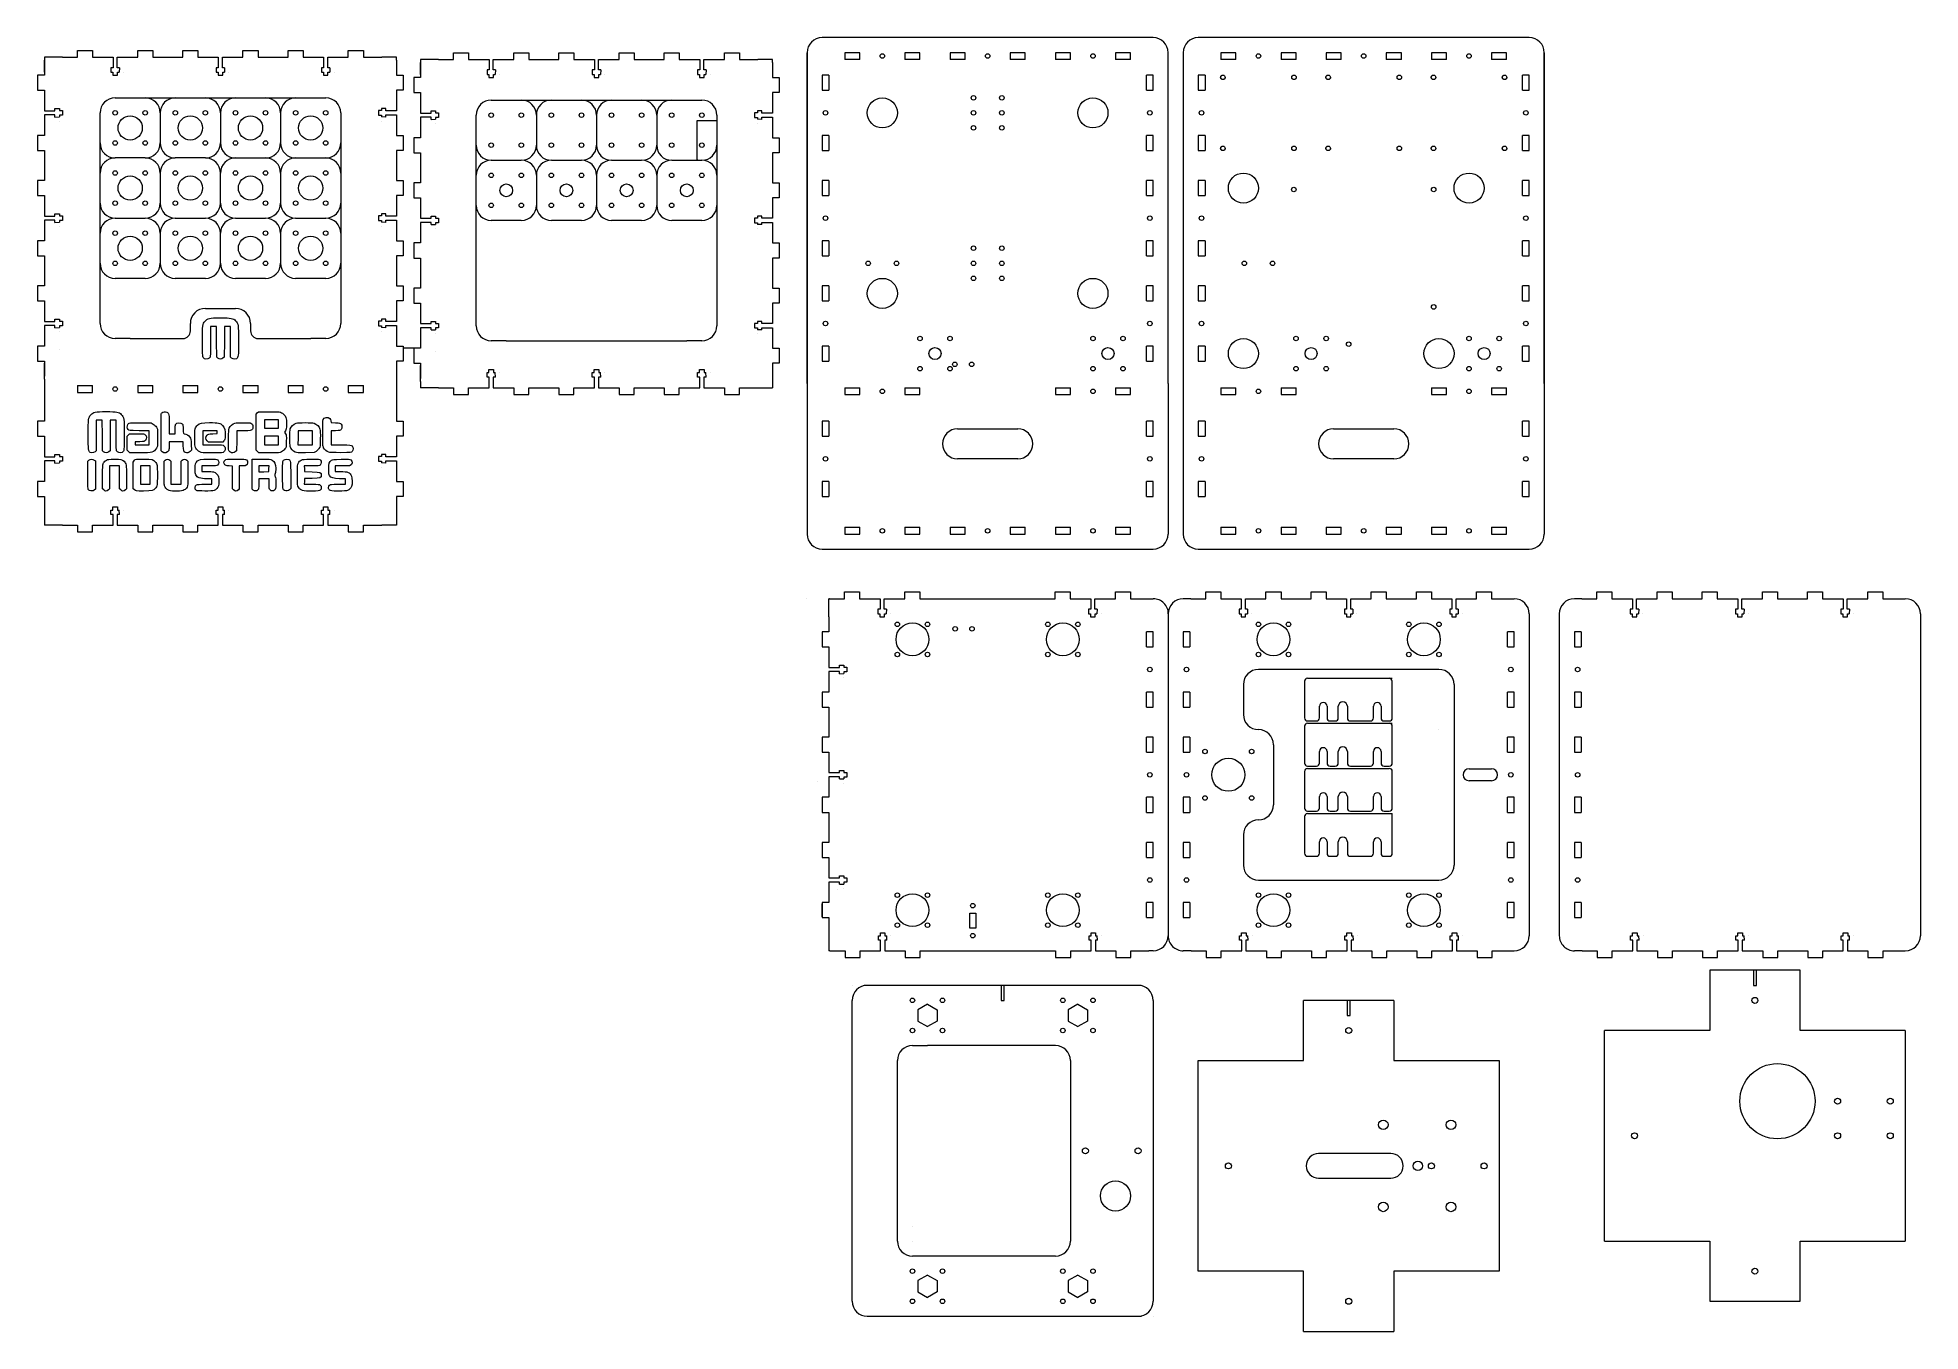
# Model space of a CAD drawing. Header units: millimetres. Extents: x -272 to 980, y -620 to 240.
import ezdxf

# ---------------------------------------------------------------- set-up
doc = ezdxf.new("R2010")
doc.units = ezdxf.units.MM
doc.linetypes.add('DASHED2', pattern=[9.525, 6.35, -3.175])
doc.layers.get('0').update_dxf_attribs({"linetype": 'CONTINUOUS', "lineweight": 0, "true_color": 0x000000})
doc.layers.add('2', color=4, linetype='ByLayer', true_color=0x00ffff)
for name, color, linetype, lineweight, true_color in [('Extruder Mount Plate', 7, 'CONTINUOUS', 0, 0xffffff), ('Holes', 3, 'DASHED2', 0, 0x00ff00), ('Insulator Retainer', 7, 'CONTINUOUS', 0, 0xffffff)]:
    doc.layers.add(name, color=color, linetype=linetype, lineweight=lineweight, true_color=true_color)

# ---------------------------------------------------------------- blocks, each defined once
blk = doc.blocks.new('slot')
for p, q in [((5, 4.5), (5, 0)), ((5, 4.5), (15, 4.5)), ((5, 0), (15, 0)), ((15, 0), (15, 4.5)), ((45, 4.5), (45, 0)), ((45, 4.5), (55, 4.5)), ((55, 0), (55, 4.5)), ((45, 0), (55, 0))]:
    blk.add_line(p, q)
blk.add_circle((30, 2.2), 1.5)
blk = doc.blocks.new('tgrips')
for p, q in [((0, 0), (10, 0)), ((10, 0), (10, 4.5)), ((10, 4.5), (20, 4.5)), ((20, 4.5), (20, 0)), ((20, 0), (33.6, 0)), ((33.6, 0), (33.6, -7)), ((36.4, -7), (36.4, 0)), ((36.4, 0), (50, 0)), ((50, 0), (50, 4.5)), ((50, 4.5), (60, 4.5)), ((60, 4.5), (60, 0)), ((60, 0), (70, 0)), ((70, 0), (70, 0)), ((32.2, -7), (32.2, -10)), ((33.6, -7), (32.2, -7)), ((32.2, -10), (33.5, -10)), ((33.5, -10), (33.5, -12)), ((33.5, -12), (36.5, -12)), ((37.8, -7), (36.4, -7)), ((36.5, -12), (36.5, -10)), ((36.5, -10), (37.7, -10)), ((37.8, -7), (37.7, -10)), ((40.5, -10), (40.5, -10))]:
    blk.add_line(p, q)
blk = doc.blocks.new('steppernema17')
for centre, radius in [((-15.495, 15.495), 1.5), ((15.495, 15.495), 1.5), ((0, 0), 11), ((-15.495, -15.495), 1.5), ((15.495, -15.495), 1.5)]:
    blk.add_circle(centre, radius)
blk = doc.blocks.new('bearing hole and guides')
for centre, radius in [((-10, 10), 1.5), ((0, 0), 10.9), ((10, 10), 1.5), ((-10, -10), 1.5), ((10, -10), 1.5)]:
    blk.add_circle(centre, radius)
blk = doc.blocks.new('m8 holes')
for centre, radius in [((-10, 10), 1.5), ((0, 0), 4), ((10, 10), 1.5), ((-10, -10), 1.5), ((10, -10), 1.5)]:
    blk.add_circle(centre, radius)
blk = doc.blocks.new('yaxiscover')
for centre in [(-10, 10), (10, 10), (-10, -10), (10, -10)]:
    blk.add_circle(centre, 1.5)
for centre, start, end in [((-10, 10), 90, 180), ((10, 10), 0, 90), ((-10, -10), 180, 270), ((10, -10), 270, 0)]:
    blk.add_arc(centre, 10, start, end)
blk = doc.blocks.new('Z stage clamps')
for centre, radius in [((-10, 10), 1.5), ((0, 0), 4.25), ((10, 10), 1.5), ((-10, -10), 1.5), ((10, -10), 1.5)]:
    blk.add_circle(centre, radius)
for centre, start, end in [((-10, 10), 90, 180), ((10, 10), 0, 90), ((-10, -10), 180, 270), ((10, -10), 270, 0)]:
    blk.add_arc(centre, 10, start, end)
blk = doc.blocks.new('stepperdriverboardholes')
for centre in [(-23.62, 23.62), (23.62, 23.62), (-23.62, -23.62), (23.62, -23.62)]:
    blk.add_circle(centre, 1.5)
at = {"layer": 'Holes', "color": 7, "true_color": 0x000000}
for centre in [(-23.62, 23.62), (23.62, 23.62), (-23.62, -23.62), (23.62, -23.62)]:
    blk.add_circle(centre, 1.5, dxfattribs=at)
blk = doc.blocks.new('bearingcover')
for centre, radius in [((-10, 10), 1.5), ((0, 0), 8.06), ((10, 10), 1.5), ((-10, -10), 1.5), ((10, -10), 1.5)]:
    blk.add_circle(centre, radius)
for centre, start, end in [((-10, 10), 90, 180), ((10, 10), 0, 90), ((-10, -10), 180, 270), ((10, -10), 270, 0)]:
    blk.add_arc(centre, 10, start, end)
blk = doc.blocks.new('nut cut outs')
for p, q in [((0, 7.4), (-6.4, 3.7)), ((-6.4, 3.7), (-6.4, -3.7)), ((0, 7.4), (6.4, 3.7)), ((6.4, 3.7), (6.4, -3.7)), ((-6.4, -3.7), (0, -7.4)), ((6.4, -3.7), (0, -7.4))]:
    blk.add_line(p, q)
for centre in [(-10, 10), (10, 10), (-10, -10), (10, -10)]:
    blk.add_circle(centre, 1.5)

msp = doc.modelspace()

# ---------------------------------------------------------------- linework, layer by layer
for p, q in [((470, 240), (250, 240)), ((720, 240), (500, 240)), ((-255, 227), (-267, 227)), ((-267, 227), (-267, 225)), ((-45, 227), (-42.7, 227)), ((-33, 227), (-42.7, 227)), ((-33, 225), (-33, 227)), ((-5, 225.5), (-17, 225.5)), ((-17, 225.5), (-17, 223.5)), ((205, 225.5), (207.3, 225.5)), ((217, 225.5), (207.3, 225.5)), ((217, 223.5), (217, 225.5)), ((240, 10), (240, 230)), ((240, 230), (240, 10)), ((480, 10), (480, 230)), ((490, 230), (490, 10)), ((730, 10), (730, 230)), ((730, 230), (730, 10)), ((-267, 217), (-267, 225)), ((-33, 225), (-33, 217)), ((-17, 215.5), (-17, 223.5)), ((217, 223.5), (217, 215.5)), ((-230, 50), (-230, 190)), ((-220, 200), (-80, 200)), ((-190, 190), (-190, 170)), ((-150, 190), (-150, 170)), ((-110, 190), (-110, 170)), ((-70, 190), (-70, 50)), ((20, 48.5), (20, 188.5)), ((30, 198.5), (170, 198.5)), ((60, 188.5), (60, 168.5)), ((100, 188.5), (100, 168.5)), ((140, 188.5), (140, 168.5)), ((180, 188.5), (180, 48.5)), ((167, 159), (167, 185)), ((167, 185), (180, 185)), ((-200, 160), (-220, 160)), ((-160, 160), (-180, 160)), ((-140, 160), (-120, 160)), ((-100, 160), (-80, 160)), ((30, 158.5), (50, 158.5)), ((70, 158.5), (90, 158.5)), ((110, 158.5), (130, 158.5)), ((150, 158.5), (170, 158.5)), ((167, 159), (167, 158.5)), ((-190, 150), (-190, 130)), ((-150, 130), (-150, 150)), ((-110, 150), (-110, 130)), ((60, 148.5), (60, 128.5)), ((100, 148.5), (100, 128.5)), ((140, 148.5), (140, 128.5)), ((-220, 120), (-200, 120)), ((-180, 120), (-160, 120)), ((-140, 120), (-120, 120)), ((-100, 120), (-80, 120)), ((50, 118.5), (30, 118.5)), ((90, 118.5), (70, 118.5)), ((130, 118.5), (110, 118.5)), ((170, 118.5), (150, 118.5)), ((-190, 110), (-190, 90)), ((-150, 90), (-150, 110)), ((-110, 110), (-110, 90)), ((-20, 103.5), (-20, 103.5)), ((220, 103.5), (220, 103.5)), ((-200, 80), (-220, 80)), ((-160, 80), (-180, 80)), ((-120, 80), (-140, 80)), ((-80, 80), (-100, 80)), ((-160, 60), (-140, 60)), ((-210, 40), (-220, 40)), ((-210, 40), (-175, 40)), ((-170, 45), (-170, 50)), ((-130, 50), (-130, 45)), ((-125, 40), (-120, 40)), ((-120, 40), (-90, 40)), ((-80, 40), (-90, 40)), ((40, 38.5), (30, 38.5)), ((40, 38.5), (70, 38.5)), ((70, 38.5), (130, 38.5)), ((130, 38.5), (160, 38.5)), ((170, 38.5), (160, 38.5)), ((-257, 33), (-257, 33)), ((-21.5, 33.5), (-28.5, 33.5)), ((-7, 31.5), (-7, 31.5)), ((-267, 15), (-267, 23.5)), ((-267, 13), (-267, 15)), ((-267, 13), (-267, -5)), ((-33, 15), (-33, 13)), ((-33, 13), (-33, -5)), ((-17, 13.5), (-17, 22)), ((-17, 11.5), (-17, 13.5)), ((217, 13.5), (217, 7.3)), ((-17, 11.5), (-17, 7.3)), ((-5, 7.3), (-17, 7.3)), ((205, 7.3), (217, 7.3)), ((240, 10), (240, -90)), ((480, 10), (480, -90)), ((490, 10), (490, -90)), ((730, 10), (730, -90)), ((340, -20), (380, -20)), ((590, -20), (630, -20)), ((330, -30), (330, -30)), ((390, -30), (390, -30)), ((580, -30), (580, -30)), ((640, -30), (640, -30)), ((380, -40), (340, -40)), ((630, -40), (590, -40)), ((-267, -75), (-267, -84)), ((-33, -75), (-33, -84)), ((-255, -84), (-267, -84)), ((-45, -84), (-42.7, -84)), ((-33, -84), (-42.7, -84)), ((250, -100), (470, -100)), ((500, -100), (720, -100)), ((239.9, -133), (239.9, -133)), ((239.9, -133), (239.9, -133)), ((254.5, -145), (254.5, -133)), ((254.9, -133), (254.5, -133)), ((324.9, -133), (394.9, -133)), ((464.9, -133), (467.2, -133)), ((467.2, -133), (470.1, -133)), ((493, -133), (490, -133)), ((495, -133), (493, -133)), ((705, -133), (707.3, -133)), ((707.3, -133), (710, -133)), ((753, -133), (750, -133)), ((755, -133), (753, -133)), ((965, -133), (967.2, -133)), ((967.2, -133), (970, -133)), ((480, -143), (480, -142)), ((480.1, -143), (480, -357)), ((720, -143), (720, -357)), ((740, -143), (740, -357)), ((980, -143), (980, -357)), ((660, -180), (540, -180)), ((530, -190), (530, -210)), ((629, -204.5), (628.9, -187.7)), ((670, -190), (670, -310)), ((629, -212.2), (629, -204.5)), ((540, -220), (540, -220)), ((629, -242.2), (629, -217.8)), ((660, -220), (660, -220)), ((550, -230), (550, -270)), ((629, -272.2), (629, -247.8)), ((680, -246), (695, -246)), ((247, -254.4), (247, -254.4)), ((695, -254), (680, -254)), ((629, -294.5), (629, -275.8)), ((530, -290), (530, -310)), ((540, -320), (660, -320)), ((250, -344.4), (250, -335.9)), ((260, -326.4), (260, -326.4)), ((348.1, -342), (352.1, -342)), ((348.1, -352), (348.1, -342)), ((352.1, -342), (352.1, -352)), ((254.5, -355), (254.5, -367)), ((352.1, -352), (348.1, -352)), ((480, -357), (480, -357)), ((255.2, -367), (254.5, -367)), ((325.2, -367), (395.2, -367)), ((455.2, -370), (455.2, -370)), ((465.2, -367), (467.2, -367)), ((470, -367), (467.2, -367)), ((493, -367), (490, -367)), ((495.3, -367), (493, -367)), ((705.3, -367), (707.3, -367)), ((707.3, -367), (710, -367)), ((753, -367), (750, -367)), ((755.2, -367), (753, -367)), ((965.2, -367), (967.2, -367)), ((967.2, -367), (970, -367)), ((840, -380), (840, -420)), ((900, -380), (840, -380)), ((869, -380), (869, -390)), ((871, -390), (871, -380)), ((900, -420), (900, -380)), ((270, -390), (270, -390)), ((270, -600), (270, -400)), ((460, -390), (280, -390)), ((369, -390), (369, -400)), ((369, -400), (371, -400)), ((371, -400), (371, -390)), ((470, -400), (470, -400)), ((470, -400), (470, -600)), ((570, -440), (570, -400)), ((630, -400), (570, -400)), ((599, -400), (599, -410)), ((601, -410), (601, -400)), ((630, -400), (630, -440)), ((869, -390), (871, -390)), ((599, -410), (601, -410)), ((840, -420), (770, -420)), ((770, -560), (770, -420)), ((970, -420), (900, -420)), ((970, -420), (970, -560)), ((310, -430), (320, -430)), ((405, -430), (320, -430)), ((300, -560), (300, -440)), ((415, -440), (415, -560)), ((500, -440), (570, -440)), ((500, -580), (500, -440)), ((630, -440), (700, -440)), ((700, -440), (700, -580)), ((628, -501.8), (580, -501.8)), ((580, -518.2), (628, -518.2)), ((628, -518.2), (628, -518.2)), ((310, -550), (310, -550)), ((310, -560), (310, -560)), ((770, -560), (840, -560)), ((840, -560), (840, -600)), ((900, -600), (900, -560)), ((900, -560), (970, -560)), ((320, -570), (310, -570)), ((405, -570), (320, -570)), ((570, -580), (500, -580)), ((570, -620), (570, -580)), ((700, -580), (630, -580)), ((630, -580), (630, -620)), ((840, -600), (900, -600)), ((280, -610), (462.3, -610)), ((470, -610), (470, -610)), ((570, -620), (630, -620))]:
    msp.add_line(p, q)
for centre, radius in [((350.6, 200), 1.5), ((369.4, 200), 1.5), ((290, 190), 10), ((350.6, 190), 1.5), ((369.4, 190), 1.5), ((430, 190), 10), ((350.6, 180), 1.5), ((369.4, 180), 1.5), ((530, 140), 10), ((563.5, 139), 1.5), ((656.5, 139), 1.5), ((680, 140), 10), ((350.6, 100), 1.5), ((369.4, 100), 1.5), ((280.6, 90), 1.5), ((299.4, 90), 1.5), ((350.6, 90), 1.5), ((369.4, 90), 1.5), ((530.6, 90), 1.5), ((549.4, 90), 1.5), ((290, 70), 10), ((350.6, 80), 1.5), ((369.4, 80), 1.5), ((430, 70), 10), ((656.5, 61), 1.5), ((530, 30), 10), ((600, 36.2), 1.5), ((660, 30), 10), ((338.2, 22.8), 1.5), ((349.4, 22.8), 1.5), ((338.4, -153), 1.5), ((349.6, -153), 1.5), ((350.1, -337), 1.5), ((350.1, -357), 1.5), ((870, -400), 2), ((600, -420), 2), ((885, -467), 25), ((925, -467), 2), ((960, -467), 2), ((623, -482.7), 3.16), ((668, -482.7), 3.16), ((790, -490), 2), ((925, -490), 2), ((960, -490), 2), ((425, -500), 2), ((460, -500), 2), ((520, -510), 2), ((646, -510), 3.16), ((655, -510), 2), ((690, -510), 2), ((445, -530), 10), ((623, -537.3), 3.16), ((668, -537.3), 3.16), ((870, -580), 2), ((600, -600), 2)]:
    msp.add_circle(centre, radius)
for centre, radius, start, end in [((250, 230), 10, 90, 180), ((470, 230), 10, 0, 90), ((500, 230), 10, 90, 180), ((720, 230), 10, 0, 90), ((-220, 190), 10, 90, 180), ((-80, 190), 10, 0, 90), ((-160, 50), 10, 90, 180), ((-140, 50), 10, 0, 90), ((-140, 50), 10, 0, 90), ((-220, 50), 10, 180, 270), ((-175, 45), 5, 270, 0), ((-125, 45), 5, 180, 270), ((-80, 50), 10, 270, 0), ((30, 48.5), 10, 180, 270), ((170, 48.5), 10, 270, 0), ((340, -30), 10, 90, 180), ((380, -30), 10, 0, 90), ((590, -30), 10, 90, 180), ((630, -30), 10, 0, 90), ((340, -30), 10, 180, 270), ((380, -30), 10, 270, 0), ((590, -30), 10, 180, 270), ((630, -30), 10, 270, 0), ((250, -90), 10, 180, 270), ((470, -90), 10, 270, 0), ((500, -90), 10, 180, 270), ((720, -90), 10, 270, 0), ((470.1, -143), 10, 359.9849, 90), ((490, -143), 10, 90, 180), ((710, -143), 10, 0, 90), ((750, -143), 10, 90, 180), ((970, -143), 10, 0, 90), ((540, -190), 10, 90, 180), ((626.9, -187.8), 2, 0.165, 90), ((660, -190), 10, 0, 90), ((540, -210), 10, 180, 270), ((540, -230), 10, 0, 90), ((627, -217.8), 2, 0, 90), ((627, -247.8), 2, 0, 90), ((680, -250), 4, 90, 270), ((695, -250), 4, 270, 90), ((540, -270), 10, 270, 0), ((540, -290), 10, 90, 180), ((540, -310), 10, 180, 270), ((660, -310), 10, 270, 0), ((470, -357), 10, 270, 359.9849), ((490, -357), 10, 179.9849, 270), ((710, -357), 10, 270, 0), ((750, -357), 10, 179.9849, 270), ((970, -357), 10, 270, 0), ((280, -400), 10, 90, 180), ((460, -400), 10, 0, 90), ((310, -440), 10, 90, 180), ((405, -440), 10, 0, 90), ((580, -510), 8.22, 90, 270), ((628, -510), 8.22, 270, 90), ((310, -560), 10, 180, 270), ((405, -560), 10, 270, 0), ((280, -600), 10, 180, 270), ((460, -600), 10, 270, 0)]:
    msp.add_arc(centre, radius, start, end)
at = {"color": 7, "lineweight": 5, "true_color": 0x000000}
for points in [[(-162, 38.1), (-162, 48.9), (-161.9, 49.8), (-160.2, 51.6)], [(-160.2, 51.6), (-158.5, 53.5), (-157.5, 53.7), (-150, 53.7)], [(-150, 53.7), (-142.8, 53.7), (-141.6, 53.5), (-139.9, 51.8)], [(-139.9, 51.8), (-138.1, 50), (-138, 49.3), (-138, 38.4)], [(-160.7, 26.6), (-161.9, 27.3), (-162, 28.3), (-162, 38.1)], [(-156.6, 38), (-156.6, 32.5), (-156.7, 27.8), (-156.8, 27.6)], [(-143.2, 27.6), (-143.3, 27.8), (-143.4, 32.5), (-143.4, 38)], [(-138, 38.4), (-138, 28.2), (-138.1, 27.3), (-139.4, 26.6)], [(-156.8, 27.6), (-157.2, 26.6), (-159.5, 26), (-160.7, 26.6)], [(-148.3, 27), (-149.3, 26.1), (-150.7, 26.1), (-151.7, 27)], [(-139.4, 26.6), (-140.6, 26), (-142.8, 26.6), (-143.2, 27.6)], [(-237.9, -24.2), (-237.9, -13.4), (-237.8, -12.5), (-236.2, -10.7)], [(-236.2, -10.7), (-234.4, -8.8), (-233.4, -8.6), (-225.9, -8.6)], [(-225.9, -8.6), (-218.7, -8.6), (-217.6, -8.8), (-215.9, -10.5)], [(-215.9, -10.5), (-214, -12.3), (-213.9, -13), (-213.9, -23.9)], [(-189.5, -22.3), (-189.5, -10.7), (-189.5, -10), (-189, -9.5)], [(-189, -9.5), (-188.2, -8.7), (-186.7, -8.4), (-185.6, -9)], [(-185.6, -9), (-184.2, -9.6), (-184, -10.6), (-184, -17.4)], [(-118.1, -8.7), (-110.7, -8.6), (-109.7, -8.7), (-108.1, -10.2)], [(-108.1, -10.2), (-106.4, -11.8), (-106.1, -12.6), (-106.1, -16.7)], [(-81.8, -13.9), (-81.3, -12.3), (-78.4, -11.8), (-77.2, -13.1)], [(-236.6, -35.7), (-237.8, -35), (-237.9, -34), (-237.9, -24.2)], [(-232.6, -24.2), (-232.6, -29.7), (-232.6, -34.4), (-232.7, -34.7)], [(-219.1, -34.7), (-219.2, -34.4), (-219.3, -29.7), (-219.3, -24.2)], [(-213.9, -23.9), (-213.9, -34.1), (-214, -35), (-215.3, -35.7)], [(-211.4, -20.5), (-212, -19.8), (-212.1, -18.3), (-211.6, -17.2)], [(-211.6, -17.2), (-211.1, -16), (-210.3, -15.9), (-202.9, -16)], [(-204.1, -21.3), (-210.8, -21.2), (-210.9, -21.2), (-211.4, -20.5)], [(-205.5, -23.3), (-200.7, -23.3), (-200.6, -23.3), (-200, -24)], [(-200, -24), (-199, -24.9), (-199, -26.6), (-199.9, -27.7)], [(-194.7, -16.9), (-193.8, -17.4), (-193.1, -18.1), (-192.6, -19)], [(-180.1, -20.4), (-180.1, -18.9), (-179.9, -17.4), (-179.8, -17.1)], [(-179.8, -17.1), (-179.1, -15.8), (-176.4, -15.7), (-175.4, -16.8)], [(-175.4, -16.8), (-174.9, -17.3), (-174.8, -18), (-174.8, -20.3)], [(-174.8, -20.3), (-174.7, -23.1), (-174.6, -23.3), (-174, -23.3)], [(-174, -23.3), (-172.8, -23.3), (-171.1, -24.4), (-170.3, -25.6)], [(-167.1, -25.9), (-167.1, -20.1), (-166.9, -19.1), (-165.2, -17.6)], [(-165.2, -17.6), (-163.8, -16.2), (-162.4, -15.9), (-157.2, -15.9)], [(-158.8, -28), (-159.9, -27), (-159.9, -25.3), (-158.8, -24.2)], [(-158.8, -24.2), (-158.1, -23.5), (-157.9, -23.4), (-155.1, -23.3)], [(-157.2, -15.9), (-151.3, -15.9), (-150.2, -16.2), (-148.6, -17.8)], [(-148.6, -17.8), (-147.1, -19.3), (-146.7, -20.9), (-146.8, -24.6)], [(-146.8, -24.6), (-146.9, -27), (-147, -27.3), (-147.7, -28)], [(-144.7, -26.8), (-144.6, -22), (-144.5, -20.4), (-144.2, -19.6)], [(-144.2, -19.6), (-143.6, -18.3), (-141.7, -16.6), (-140.4, -16.2)], [(-140.4, -16.2), (-138.9, -15.8), (-130.5, -15.9), (-129.7, -16.3)], [(-129.1, -20.6), (-129.8, -21.3), (-129.9, -21.3), (-134.5, -21.3)], [(-129.7, -16.3), (-128.8, -16.8), (-128.4, -17.4), (-128.4, -18.7)], [(-128.4, -18.7), (-128.4, -19.6), (-128.6, -20.1), (-129.1, -20.6)], [(-106.1, -16.7), (-106.1, -20.1), (-106.2, -20.5), (-106.8, -21.3)], [(-106.8, -23.3), (-106.1, -24.2), (-106.1, -24.5), (-106.2, -28.2)], [(-103.6, -31.8), (-104, -30.4), (-104, -21.5), (-103.6, -20.1)], [(-103.6, -20.1), (-103.2, -18.7), (-101.2, -16.7), (-99.7, -16.3)], [(-99.7, -16.3), (-98.2, -15.8), (-89.2, -15.8), (-87.7, -16.3)], [(-87.7, -16.3), (-86.1, -16.8), (-84.3, -18.6), (-83.9, -20.2)], [(-83.9, -20.2), (-83.6, -21.1), (-83.5, -23.1), (-83.6, -26.7)], [(-82, -23), (-82, -18.4), (-81.9, -14.3), (-81.8, -13.9)], [(-81.4, -32.6), (-82, -31.4), (-82, -30.9), (-82, -23)], [(-77.2, -13.1), (-76.9, -13.4), (-76.7, -14.2), (-76.6, -14.8)], [(-73.5, -16), (-70.6, -16.1), (-70.5, -16.1), (-69.8, -16.9)], [(-69.8, -20.4), (-70.5, -21.1), (-70.6, -21.2), (-73.5, -21.3)], [(-69.8, -16.9), (-69.4, -17.4), (-69.2, -18), (-69.2, -18.6)], [(-69.2, -18.6), (-69.2, -19.2), (-69.4, -19.9), (-69.8, -20.4)], [(-232.7, -34.7), (-233.1, -35.7), (-235.5, -36.3), (-236.6, -35.7)], [(-224.2, -35.3), (-225.2, -36.2), (-226.6, -36.2), (-227.7, -35.3)], [(-215.3, -35.7), (-216.5, -36.3), (-218.7, -35.7), (-219.1, -34.7)], [(-199.9, -27.7), (-200.6, -28.5), (-200.7, -28.5), (-203.6, -28.6)], [(-192.6, -32.9), (-194.2, -35.7), (-195.1, -36), (-203.6, -36)], [(-184.4, -34.4), (-185.1, -36.1), (-187.3, -36.5), (-188.7, -35.3)], [(-184, -31.1), (-184, -32.5), (-184.2, -33.8), (-184.4, -34.4)], [(-173.4, -35.7), (-174.4, -35.2), (-174.7, -34.3), (-174.7, -31.3)], [(-170.1, -35.1), (-171.1, -36), (-172.2, -36.2), (-173.4, -35.7)], [(-170.3, -25.6), (-169.5, -26.7), (-169.5, -27), (-169.4, -30.5)], [(-165.4, -34.1), (-166.9, -32.6), (-167.1, -31.7), (-167.1, -25.9)], [(-163.6, -35.4), (-164.2, -35.2), (-165, -34.6), (-165.4, -34.1)], [(-155.5, -36), (-161.6, -36), (-162.6, -35.9), (-163.6, -35.4)], [(-147.7, -35.3), (-148.5, -36), (-148.5, -36), (-155.5, -36)], [(-155.1, -30.6), (-148.5, -30.6), (-148.5, -30.6), (-147.7, -31.3)], [(-147.7, -31.3), (-147, -31.9), (-146.9, -32.2), (-146.9, -33.3)], [(-146.9, -33.3), (-146.9, -34.4), (-147, -34.7), (-147.7, -35.3)], [(-143.4, -35.6), (-144.6, -35), (-144.8, -33.7), (-144.7, -26.8)], [(-140.1, -35.3), (-141, -36.1), (-142.3, -36.2), (-143.4, -35.6)], [(-109.3, -35.3), (-110.7, -36), (-110.8, -36), (-117.6, -36)], [(-107.1, -33.4), (-107.6, -34.1), (-108.4, -34.8), (-109.3, -35.3)], [(-106.2, -28.2), (-106.3, -32.1), (-106.3, -32.3), (-107.1, -33.4)], [(-100.3, -35.5), (-101.8, -34.8), (-103.2, -33.2), (-103.6, -31.8)], [(-93.4, -35.9), (-98.6, -36), (-99.3, -35.9), (-100.3, -35.5)], [(-84.5, -33.1), (-84.9, -33.8), (-85.8, -34.6), (-86.4, -35.1)], [(-83.6, -26.7), (-83.7, -31.9), (-83.7, -31.9), (-84.5, -33.1)], [(-78, -35.6), (-79.5, -35.1), (-80.8, -34), (-81.4, -32.6)], [(-70, -35.9), (-74.6, -35.9), (-77.5, -35.8), (-78, -35.6)], [(-62.4, -35.2), (-62.9, -35.8), (-62.9, -35.8), (-70, -35.9)], [(-69.9, -30.7), (-63.3, -30.8), (-63.3, -30.8), (-62.5, -31.4)], [(-62.5, -31.4), (-61.6, -32.3), (-61.5, -34.2), (-62.4, -35.2)], [(-237.5, -40.9), (-236.6, -40), (-234.9, -40), (-233.9, -40.8)], [(-228.3, -51.9), (-228.3, -44), (-228.3, -43.7), (-227.7, -42.6)], [(-227.7, -42.6), (-227.3, -41.9), (-226.6, -41.3), (-225.8, -40.9)], [(-225.8, -40.9), (-224.7, -40.3), (-224.2, -40.2), (-220.5, -40.2)], [(-220.5, -40.2), (-216.2, -40.2), (-215.4, -40.4), (-214.1, -41.6)], [(-214.1, -41.6), (-212.6, -43), (-212.5, -43.5), (-212.5, -52.1)], [(-208, -51.6), (-208, -47), (-208, -42.8), (-207.9, -42.3)], [(-207.9, -42.3), (-207.8, -41.8), (-207.4, -41.1), (-207.1, -40.8)], [(-207.1, -40.8), (-206.5, -40.3), (-206.1, -40.2), (-201.2, -40.2)], [(-201.2, -40.2), (-195.3, -40.2), (-194.5, -40.4), (-193.3, -41.9)], [(-193.3, -41.9), (-192.1, -43.3), (-191.9, -44.4), (-191.9, -50.8)], [(-186.8, -58.9), (-187.4, -57.7), (-187.4, -57.4), (-187.4, -49.6)], [(-186.7, -40.9), (-186.3, -40.5), (-185.7, -40.2), (-185.1, -40.2)], [(-185.1, -40.2), (-184.6, -40.2), (-184, -40.5), (-183.6, -40.9)], [(-175.4, -40.9), (-175, -40.5), (-174.4, -40.2), (-173.9, -40.2)], [(-173.9, -40.2), (-173.3, -40.2), (-172.7, -40.5), (-172.3, -40.9)], [(-171.6, -49.6), (-171.6, -57.3), (-171.6, -57.6), (-172.2, -58.8)], [(-166.9, -46.7), (-166.9, -43.6), (-166.7, -42.7), (-165.3, -41.4)], [(-166.4, -50.6), (-166.8, -49.8), (-166.9, -49.2), (-166.9, -46.7)], [(-165.3, -41.4), (-164.2, -40.4), (-163.3, -40.2), (-157.8, -40.2)], [(-159, -48.4), (-157.1, -48.4), (-155.2, -48.5), (-154.5, -48.7)], [(-157.8, -40.2), (-153, -40.2), (-152.4, -40.3), (-151.8, -40.7)], [(-151.9, -44.1), (-152.7, -44.7), (-152.9, -44.7), (-157.5, -44.7)], [(-154.5, -48.7), (-153.1, -49.1), (-151.7, -50.5), (-151.3, -51.9)], [(-151.8, -40.7), (-150.9, -41.5), (-150.9, -43.2), (-151.9, -44.1)], [(-147.1, -43.9), (-147.9, -42.9), (-147.8, -41.5), (-146.9, -40.8)], [(-144.3, -44.7), (-146.2, -44.6), (-146.6, -44.5), (-147.1, -43.9)], [(-146.9, -40.8), (-146.2, -40.2), (-145.8, -40.2), (-139.7, -40.2)], [(-139.7, -40.2), (-134.6, -40.2), (-133.2, -40.3), (-132.7, -40.6)], [(-133.1, -44.4), (-133.5, -44.6), (-134.6, -44.7), (-135.6, -44.7)], [(-132.7, -40.6), (-131.5, -41.5), (-131.7, -43.8), (-133.1, -44.4)], [(-123, -40.2), (-117.2, -40.2), (-116.9, -40.2), (-115.7, -40.9)], [(-115.7, -40.9), (-113.9, -41.8), (-113.2, -43.3), (-113.2, -46.3)], [(-113.6, -49.7), (-114, -50.7), (-114, -50.9), (-113.6, -51.7)], [(-113.2, -46.3), (-113.2, -47.8), (-113.3, -49.1), (-113.6, -49.7)], [(-108.4, -60.1), (-108.7, -59.3), (-108.8, -42.9), (-108.5, -41.7)], [(-108.5, -41.7), (-108.2, -40.5), (-106.1, -39.9), (-104.6, -40.5)], [(-104.6, -40.5), (-103.4, -41.1), (-103.3, -41.7), (-103.3, -51)], [(-98.8, -50.8), (-98.8, -44.3), (-98.8, -43.9), (-98.2, -42.7)], [(-98.2, -42.7), (-97.7, -41.8), (-97.2, -41.3), (-96.3, -40.9)], [(-96.3, -40.9), (-95.1, -40.3), (-94.6, -40.2), (-89.6, -40.2)], [(-89.6, -40.2), (-84.5, -40.2), (-84.1, -40.3), (-83.5, -40.8)], [(-83.7, -44.1), (-84.4, -44.7), (-84.8, -44.7), (-89.4, -44.7)], [(-89, -48.7), (-83.2, -48.8), (-83, -48.9), (-83, -51)], [(-83.5, -40.8), (-82.7, -41.6), (-82.8, -43.4), (-83.7, -44.1)], [(-78, -46.7), (-78, -42.8), (-77.9, -42.3), (-76.1, -40.9)], [(-77.5, -51.1), (-78, -50.4), (-78, -50), (-78, -46.7)], [(-76.1, -40.9), (-75.4, -40.4), (-74.9, -40.4), (-69.7, -40.3)], [(-70.2, -48.4), (-65.4, -48.4), (-64, -49), (-62.9, -51.4)], [(-69.7, -40.3), (-65, -40.2), (-63.9, -40.3), (-63.4, -40.6)], [(-63.7, -44.4), (-64.1, -44.6), (-66.2, -44.7), (-69, -44.7)], [(-63.4, -40.6), (-62.1, -41.5), (-62.3, -43.8), (-63.7, -44.4)], [(-237.9, -60.3), (-238.1, -59.9), (-238.2, -56.5), (-238.2, -50.7)], [(-237, -61.1), (-237.3, -61), (-237.7, -60.6), (-237.9, -60.3)], [(-233.9, -60.8), (-234.6, -61.4), (-235.9, -61.5), (-237, -61.1)], [(-226.1, -61.4), (-226.6, -61.4), (-227.2, -61.1), (-227.6, -60.7)], [(-224.5, -60.7), (-224.9, -61.1), (-225.5, -61.4), (-226.1, -61.4)], [(-214.8, -61.4), (-215.3, -61.4), (-215.9, -61.1), (-216.3, -60.7)], [(-213.2, -60.7), (-213.7, -61.1), (-214.2, -61.4), (-214.8, -61.4)], [(-201.1, -61.4), (-206.2, -61.4), (-206.3, -61.4), (-207.1, -60.7)], [(-193.3, -59.7), (-194.5, -61.2), (-195.3, -61.4), (-201.1, -61.4)], [(-191.9, -50.8), (-191.9, -57.2), (-192.1, -58.3), (-193.3, -59.7)], [(-184.9, -60.7), (-185.7, -60.3), (-186.3, -59.7), (-186.8, -58.9)], [(-179.5, -61.4), (-183.3, -61.4), (-183.8, -61.3), (-184.9, -60.7)], [(-174.1, -60.7), (-175.2, -61.3), (-175.7, -61.4), (-179.5, -61.4)], [(-172.2, -58.8), (-172.7, -59.7), (-173.2, -60.3), (-174.1, -60.7)], [(-166, -61), (-167.3, -60.1), (-167.1, -57.8), (-165.8, -57.2)], [(-159, -53.2), (-163.8, -53.2), (-165.2, -52.7), (-166.4, -50.6)], [(-154.2, -61.1), (-155.4, -61.5), (-165.4, -61.5), (-166, -61)], [(-165.8, -57.2), (-165.4, -57), (-163.3, -56.9), (-160.4, -56.9)], [(-151.3, -58), (-151.6, -59.1), (-153, -60.6), (-154.2, -61.1)], [(-151.3, -51.9), (-150.9, -53.3), (-150.9, -56.7), (-151.3, -58)], [(-139.7, -61.4), (-140.3, -61.4), (-140.8, -61.1), (-141.3, -60.7)], [(-138.1, -60.7), (-138.6, -61.1), (-139.2, -61.4), (-139.7, -61.4)], [(-125.2, -60.7), (-126, -61.5), (-127.2, -61.6), (-128.2, -60.8)], [(-124.5, -56.6), (-124.5, -59.8), (-124.5, -60), (-125.2, -60.7)], [(-117, -60.7), (-117.7, -60), (-117.7, -59.8), (-117.7, -56.6)], [(-114, -60.8), (-114.9, -61.6), (-116.2, -61.5), (-117, -60.7)], [(-113.2, -56.5), (-113.3, -60.1), (-113.4, -60.3), (-114, -60.8)], [(-113.6, -51.7), (-113.2, -52.5), (-113.2, -53.4), (-113.2, -56.5)], [(-107.4, -61.1), (-107.8, -60.9), (-108.2, -60.5), (-108.4, -60.1)], [(-104.1, -60.6), (-105, -61.4), (-106.3, -61.6), (-107.4, -61.1)], [(-98.1, -58.9), (-98.8, -57.7), (-98.8, -57.4), (-98.8, -50.8)], [(-96.3, -60.7), (-97.1, -60.3), (-97.7, -59.7), (-98.1, -58.9)], [(-89.8, -61.4), (-94.7, -61.4), (-95.1, -61.3), (-96.3, -60.7)], [(-83.7, -60.8), (-84.4, -61.3), (-84.8, -61.4), (-89.8, -61.4)], [(-89.4, -56.9), (-84.8, -56.9), (-84.4, -56.9), (-83.7, -57.5)], [(-83, -51), (-83, -52.8), (-83.3, -52.9), (-89.1, -53)], [(-83.7, -57.5), (-82.7, -58.3), (-82.7, -60), (-83.7, -60.8)], [(-78.2, -59.1), (-78.2, -58.3), (-78, -57.9), (-77.4, -57.5)], [(-77.4, -60.8), (-78, -60.3), (-78.2, -60), (-78.2, -59.1)], [(-70.9, -53.2), (-75.3, -53), (-76.2, -52.8), (-77.5, -51.1)], [(-77.4, -57.5), (-76.8, -56.9), (-76.3, -56.9), (-71.8, -56.9)], [(-71.5, -61.4), (-76.3, -61.4), (-76.8, -61.3), (-77.4, -60.8)], [(-65.6, -61.1), (-66, -61.3), (-68.6, -61.4), (-71.5, -61.4)], [(-62.8, -58.4), (-63.2, -59.5), (-64.5, -60.7), (-65.6, -61.1)], [(-62.9, -51.4), (-62.3, -52.8), (-62.2, -57), (-62.8, -58.4)]]:
    msp.add_open_spline(points, degree=3, dxfattribs=at)
at = {"layer": '2', "color": 7, "lineweight": 5, "true_color": 0x000000}
for p, q in [((-154.7, 48), (-156.6, 48)), ((-156.6, 48), (-156.6, 38)), ((-152.7, 48), (-154.7, 48)), ((-152.6, 37.9), (-152.7, 48)), ((-152.5, 27.7), (-152.6, 37.9)), ((-147.4, 37.9), (-147.5, 27.7)), ((-147.3, 48), (-147.4, 37.9)), ((-145.3, 48), (-147.3, 48)), ((-143.4, 48), (-145.3, 48)), ((-143.4, 38), (-143.4, 48)), ((-160.7, 26.6), (-160.7, 26.6)), ((-151.7, 27), (-152.5, 27.7)), ((-147.5, 27.7), (-148.3, 27)), ((-126.3, -10.3), (-125.5, -9.5)), ((-126.3, -22.3), (-126.3, -10.3)), ((-125.5, -9.5), (-124.7, -8.7)), ((-124.7, -8.7), (-118.1, -8.7)), ((-230.6, -14.3), (-232.6, -14.3)), ((-232.6, -14.3), (-232.6, -24.2)), ((-228.6, -14.3), (-230.6, -14.3)), ((-228.5, -24.4), (-228.6, -14.3)), ((-228.5, -34.6), (-228.5, -24.4)), ((-223.3, -24.4), (-223.4, -34.6)), ((-223.2, -14.3), (-223.3, -24.4)), ((-221.3, -14.3), (-223.2, -14.3)), ((-219.3, -14.3), (-221.3, -14.3)), ((-219.3, -24.2), (-219.3, -14.3)), ((-212, -24.9), (-211.2, -24.1)), ((-212, -29.6), (-212, -24.9)), ((-211.2, -24.1), (-210.4, -23.3)), ((-210.4, -23.3), (-205.5, -23.3)), ((-197.3, -21.3), (-204.1, -21.3)), ((-202.9, -16), (-196, -16.1)), ((-197.3, -26), (-197.3, -21.3)), ((-196, -16.1), (-194.7, -16.9)), ((-192.6, -19), (-191.8, -20.3)), ((-191.8, -20.3), (-191.8, -26)), ((-189.5, -34.6), (-189.5, -22.3)), ((-184, -17.4), (-184, -23.3)), ((-184, -23.3), (-182, -23.3)), ((-182, -23.3), (-180.1, -23.3)), ((-180.1, -23.3), (-180.1, -20.4)), ((-156.9, -21.3), (-161.7, -21.3)), ((-161.7, -21.3), (-161.7, -26)), ((-152.1, -21.3), (-156.9, -21.3)), ((-155.1, -23.3), (-152.1, -23.2)), ((-152.1, -22.3), (-152.1, -21.3)), ((-152.1, -23.2), (-152.1, -22.3)), ((-139.1, -21.3), (-139.2, -28)), ((-134.5, -21.3), (-139.1, -21.3)), ((-126.3, -34.3), (-126.3, -22.3)), ((-116.1, -14), (-120.8, -14)), ((-120.8, -14), (-120.8, -16.8)), ((-120.8, -16.8), (-120.8, -19.6)), ((-120.8, -19.6), (-116.1, -19.6)), ((-116.1, -25), (-120.8, -25)), ((-120.8, -25), (-120.8, -27.8)), ((-111.5, -14), (-116.1, -14)), ((-116.1, -19.6), (-111.5, -19.6)), ((-111.5, -25), (-116.1, -25)), ((-111.5, -16.8), (-111.5, -14)), ((-111.5, -19.6), (-111.5, -16.8)), ((-111.5, -16.8), (-111.5, -16.8)), ((-111.5, -27.8), (-111.5, -25)), ((-106.8, -21.3), (-107.4, -22.3)), ((-107.4, -22.3), (-106.8, -23.3)), ((-93.6, -21.4), (-98.4, -21.4)), ((-98.4, -21.4), (-98.4, -26)), ((-88.9, -21.3), (-93.6, -21.4)), ((-88.9, -26), (-88.9, -21.3)), ((-76.6, -14.8), (-76.4, -15.9)), ((-73.5, -21.3), (-76.5, -21.4)), ((-76.5, -21.4), (-76.5, -26)), ((-76.4, -15.9), (-73.5, -16)), ((-236.6, -35.7), (-236.6, -35.7)), ((-227.7, -35.3), (-228.5, -34.6)), ((-223.4, -34.6), (-224.2, -35.3)), ((-212, -34.3), (-212, -29.6)), ((-211.1, -35.2), (-212, -34.3)), ((-210.3, -36), (-211.1, -35.2)), ((-211.1, -35.2), (-211.1, -35.2)), ((-203.6, -36), (-210.3, -36)), ((-203.6, -28.6), (-206.6, -28.7)), ((-206.6, -28.7), (-206.6, -29.7)), ((-206.6, -29.7), (-206.6, -30.6)), ((-206.6, -30.6), (-201.9, -30.6)), ((-201.9, -30.6), (-197.3, -30.6)), ((-197.3, -30.6), (-197.3, -26)), ((-191.8, -31.6), (-192.6, -32.9)), ((-191.8, -26), (-191.8, -31.6)), ((-188.7, -35.3), (-189.5, -34.6)), ((-188.7, -35.3), (-188.7, -35.3)), ((-179.4, -28.6), (-184, -28.6)), ((-184, -28.6), (-184, -31.1)), ((-174.7, -28.6), (-179.4, -28.6)), ((-174.7, -31.3), (-174.7, -28.6)), ((-169.3, -34.3), (-170.1, -35.1)), ((-169.4, -30.5), (-169.3, -34.3)), ((-163.6, -35.4), (-163.6, -35.4)), ((-161.7, -26), (-161.7, -30.6)), ((-161.7, -30.6), (-155.1, -30.6)), ((-158, -28.8), (-158.8, -28)), ((-153.3, -28.8), (-158, -28.8)), ((-148.5, -28.8), (-153.3, -28.8)), ((-147.7, -28), (-148.5, -28.8)), ((-143.4, -35.6), (-143.4, -35.6)), ((-139.3, -34.6), (-140.1, -35.3)), ((-139.2, -28), (-139.3, -34.6)), ((-125.4, -35.2), (-126.3, -34.3)), ((-124.5, -36), (-125.4, -35.2)), ((-125.4, -35.2), (-125.4, -35.2)), ((-117.6, -36), (-124.5, -36)), ((-120.8, -27.8), (-120.8, -30.6)), ((-120.8, -30.6), (-116.1, -30.6)), ((-116.1, -30.6), (-111.5, -30.6)), ((-111.5, -30.6), (-111.5, -27.8)), ((-111.5, -27.8), (-111.5, -27.8)), ((-100.3, -35.5), (-100.3, -35.5)), ((-98.4, -26), (-98.5, -30.6)), ((-98.5, -30.6), (-93.7, -30.6)), ((-93.7, -30.6), (-88.9, -30.6)), ((-87.6, -35.8), (-93.4, -35.9)), ((-88.9, -30.6), (-88.9, -26)), ((-88.9, -26), (-88.9, -26)), ((-86.4, -35.1), (-87.6, -35.8)), ((-78, -35.6), (-78, -35.6)), ((-76.5, -26), (-76.5, -30.6)), ((-76.5, -30.6), (-69.9, -30.7)), ((-238.2, -41.6), (-237.5, -40.9)), ((-238.2, -50.7), (-238.2, -41.6)), ((-233.9, -40.8), (-233.1, -41.4)), ((-233.1, -41.4), (-233.1, -50.8)), ((-220.4, -44.7), (-223.8, -44.7)), ((-223.8, -44.7), (-223.8, -52.4)), ((-217, -44.7), (-220.4, -44.7)), ((-217, -52.4), (-217, -44.7)), ((-200, -44.7), (-203.2, -44.7)), ((-203.2, -44.7), (-203.2, -50.8)), ((-196.7, -44.7), (-200, -44.7)), ((-196.7, -50.8), (-196.7, -44.7)), ((-187.4, -41.6), (-186.7, -40.9)), ((-187.4, -49.6), (-187.4, -41.6)), ((-183.6, -40.9), (-182.9, -41.6)), ((-182.9, -41.6), (-182.9, -49.2)), ((-182.9, -49.2), (-182.9, -56.9)), ((-176.1, -41.6), (-175.4, -40.9)), ((-176.1, -49.2), (-176.1, -41.6)), ((-176.1, -56.9), (-176.1, -49.2)), ((-172.3, -40.9), (-171.6, -41.6)), ((-171.6, -41.6), (-171.6, -49.6)), ((-157.5, -44.7), (-162.3, -44.7)), ((-162.3, -44.7), (-162.3, -46.6)), ((-162.3, -46.6), (-162.3, -48.4)), ((-162.3, -48.4), (-159, -48.4)), ((-142, -44.8), (-144.3, -44.7)), ((-142, -52.4), (-142, -44.8)), ((-135.6, -44.7), (-137.5, -44.7)), ((-137.5, -44.7), (-137.5, -52.4)), ((-129, -50.2), (-129, -40.2)), ((-129, -40.2), (-123, -40.2)), ((-121.1, -44.7), (-124.5, -44.7)), ((-124.5, -44.7), (-124.5, -46.7)), ((-124.5, -46.7), (-124.5, -48.7)), ((-124.5, -48.7), (-121.2, -48.6)), ((-121.2, -48.6), (-117.8, -48.5)), ((-117.7, -44.7), (-121.1, -44.7)), ((-117.8, -46.6), (-117.7, -44.7)), ((-117.8, -48.5), (-117.8, -46.6)), ((-117.8, -46.6), (-117.8, -46.6)), ((-89.4, -44.7), (-94.3, -44.7)), ((-94.3, -44.7), (-94.2, -46.6)), ((-94.2, -46.6), (-94.1, -48.5)), ((-94.1, -48.5), (-89, -48.7)), ((-69, -44.7), (-73.7, -44.7)), ((-73.7, -44.7), (-73.7, -46.6)), ((-73.7, -46.6), (-73.7, -48.4)), ((-73.7, -48.4), (-70.2, -48.4)), ((-237, -61.1), (-237, -61.1)), ((-233.1, -60.2), (-233.9, -60.8)), ((-233.1, -50.8), (-233.1, -60.2)), ((-228.3, -60), (-228.3, -51.9)), ((-227.6, -60.7), (-228.3, -60)), ((-227.6, -60.7), (-227.6, -60.7)), ((-223.8, -60), (-224.5, -60.7)), ((-223.8, -52.4), (-223.8, -60)), ((-217, -60), (-217, -52.4)), ((-216.3, -60.7), (-217, -60)), ((-212.5, -60), (-213.2, -60.7)), ((-212.5, -52.1), (-212.5, -60)), ((-207.9, -60), (-208, -51.6)), ((-207.1, -60.7), (-207.9, -60)), ((-207.1, -60.7), (-207.1, -60.7)), ((-203.2, -50.8), (-203.2, -56.9)), ((-203.2, -56.9), (-200, -56.9)), ((-200, -56.9), (-196.7, -56.9)), ((-196.7, -56.9), (-196.7, -50.8)), ((-196.7, -50.8), (-196.7, -50.8)), ((-184.9, -60.7), (-184.9, -60.7)), ((-182.9, -56.9), (-179.5, -56.9)), ((-179.5, -56.9), (-176.1, -56.9)), ((-166, -61), (-166, -61)), ((-160.4, -56.9), (-155.8, -56.9)), ((-155.8, -53.2), (-159, -53.2)), ((-155.8, -55), (-155.8, -53.2)), ((-155.8, -56.9), (-155.8, -55)), ((-142, -60), (-142, -52.4)), ((-141.3, -60.7), (-142, -60)), ((-141.3, -60.7), (-141.3, -60.7)), ((-137.5, -60), (-138.1, -60.7)), ((-137.5, -52.4), (-137.5, -60)), ((-129, -60.2), (-129, -50.2)), ((-128.2, -60.8), (-129, -60.2)), ((-128.2, -60.8), (-128.2, -60.8)), ((-121.1, -53.2), (-124.5, -53.2)), ((-124.5, -53.2), (-124.5, -56.6)), ((-117.7, -53.2), (-121.1, -53.2)), ((-117.7, -56.6), (-117.7, -53.2)), ((-107.4, -61.1), (-107.4, -61.1)), ((-103.3, -59.7), (-104.1, -60.6)), ((-103.3, -51), (-103.3, -59.7)), ((-96.3, -60.7), (-96.3, -60.7)), ((-94.2, -55), (-94.3, -56.9)), ((-94.3, -56.9), (-89.4, -56.9)), ((-94.1, -53.1), (-94.2, -55)), ((-89.1, -53), (-94.1, -53.1)), ((-77.4, -60.8), (-77.4, -60.8)), ((-71.8, -56.9), (-66.9, -56.9)), ((-66.9, -53.3), (-70.9, -53.2)), ((-66.9, -55.1), (-66.9, -53.3)), ((-66.9, -56.9), (-66.9, -55.1))]:
    msp.add_line(p, q, dxfattribs=at)
at = {"layer": 'Extruder Mount Plate'}
for p, q in [((572.6, -185.8), (626.9, -185.8)), ((570.6, -187.8), (570.6, -212.2)), ((580.6, -212.2), (580.6, -204.5)), ((585.6, -204.5), (585.6, -212.2)), ((593.1, -212.2), (593.1, -204.5)), ((599.1, -204.5), (599.1, -212.2)), ((616.5, -212.2), (616.5, -204.5)), ((621.5, -204.5), (621.5, -212.2)), ((629, -212.2), (629, -204.5)), ((570.6, -217.8), (570.6, -242.2)), ((572.6, -214.2), (578.6, -214.2)), ((572.6, -215.8), (627, -215.8)), ((587.6, -214.2), (591.1, -214.2)), ((601.1, -214.2), (614.5, -214.2)), ((623.5, -214.2), (627, -214.2)), ((580.6, -242.2), (580.6, -234.5)), ((585.6, -234.5), (585.6, -242.2)), ((593.1, -242.2), (593.1, -234.5)), ((599.1, -234.5), (599.1, -242.2)), ((616.5, -242.2), (616.5, -234.5)), ((621.5, -234.5), (621.5, -242.2)), ((629, -242.2), (629, -234.5)), ((570.6, -247.8), (570.6, -272.2)), ((572.6, -244.2), (578.6, -244.2)), ((572.6, -245.8), (627, -245.8)), ((587.6, -244.2), (591.1, -244.2)), ((601.1, -244.2), (614.5, -244.2)), ((623.5, -244.2), (627, -244.2)), ((572.6, -274.2), (578.6, -274.2)), ((580.6, -272.2), (580.6, -264.5)), ((585.6, -264.5), (585.6, -272.2)), ((587.6, -274.2), (591.1, -274.2)), ((593.1, -272.2), (593.1, -264.5)), ((599.1, -264.5), (599.1, -272.2)), ((601.1, -274.2), (614.5, -274.2)), ((616.5, -272.2), (616.5, -264.5)), ((621.5, -264.5), (621.5, -272.2)), ((623.5, -274.2), (627, -274.2)), ((629, -272.2), (629, -264.5)), ((570.6, -277.8), (570.6, -302.2)), ((572.6, -275.8), (629, -275.8)), ((580.6, -302.2), (580.6, -294.5)), ((585.6, -294.5), (585.6, -302.2)), ((593.1, -302.2), (593.1, -294.5)), ((599.1, -294.5), (599.1, -302.2)), ((616.5, -302.2), (616.5, -294.5)), ((621.5, -294.5), (621.5, -302.2)), ((629, -302.2), (629, -294.5)), ((572.6, -304.2), (578.6, -304.2)), ((587.6, -304.2), (591.1, -304.2)), ((601.1, -304.2), (614.5, -304.2)), ((623.5, -304.2), (627, -304.2))]:
    msp.add_line(p, q, dxfattribs=at)
for centre, radius, start, end in [((572.6, -187.8), 2, 90, 180), ((572.6, -212.2), 2, 180, 270), ((578.6, -212.2), 2, 270, 360), ((583.1, -204.5), 2.5, 360, 180), ((587.6, -212.2), 2, 180, 270), ((591.1, -212.2), 2, 270, 360), ((596.1, -204.5), 3, 360, 180), ((601.1, -212.2), 2, 180, 270), ((614.5, -212.2), 2, 270, 360), ((619, -204.5), 2.5, 360, 180), ((623.5, -212.2), 2, 180, 270), ((627, -212.2), 2, 270, 360), ((572.6, -217.8), 2, 90, 180), ((583.1, -234.5), 2.5, 360, 180), ((596.1, -234.5), 3, 360, 180), ((619, -234.5), 2.5, 360, 180), ((572.6, -242.2), 2, 180, 270), ((572.6, -247.8), 2, 90, 180), ((578.6, -242.2), 2, 270, 360), ((587.6, -242.2), 2, 180, 270), ((591.1, -242.2), 2, 270, 360), ((601.1, -242.2), 2, 180, 270), ((614.5, -242.2), 2, 270, 360), ((623.5, -242.2), 2, 180, 270), ((627, -242.2), 2, 270, 360), ((583.1, -264.5), 2.5, 360, 180), ((596.1, -264.5), 3, 360, 180), ((619, -264.5), 2.5, 360, 180), ((572.6, -272.2), 2, 180, 270), ((578.6, -272.2), 2, 270, 360), ((587.6, -272.2), 2, 180, 270), ((591.1, -272.2), 2, 270, 360), ((601.1, -272.2), 2, 180, 270), ((614.5, -272.2), 2, 270, 360), ((623.5, -272.2), 2, 180, 270), ((627, -272.2), 2, 270, 360), ((572.6, -277.8), 2, 90, 180), ((583.1, -294.5), 2.5, 360, 180), ((596.1, -294.5), 3, 360, 180), ((619, -294.5), 2.5, 360, 180), ((572.6, -302.2), 2, 180, 270), ((578.6, -302.2), 2, 270, 360), ((587.6, -302.2), 2, 180, 270), ((591.1, -302.2), 2, 270, 360), ((601.1, -302.2), 2, 180, 270), ((614.5, -302.2), 2, 270, 360), ((623.5, -302.2), 2, 180, 270), ((627, -302.2), 2, 270, 360)]:
    msp.add_arc(centre, radius, start, end, dxfattribs=at)
at = {"layer": 'Insulator Retainer'}
for p, q in [((572.6, -185.8), (628.9, -185.8)), ((570.6, -187.8), (570.6, -212.2)), ((580.6, -212.2), (580.6, -204.5)), ((585.6, -204.5), (585.6, -212.2)), ((593.1, -212.2), (593.1, -204.5)), ((599.1, -204.5), (599.1, -212.2)), ((616.5, -212.2), (616.5, -204.5)), ((621.5, -204.5), (621.5, -212.2)), ((629, -212.2), (629, -204.5)), ((570.6, -217.8), (570.6, -242.2)), ((572.6, -214.2), (578.6, -214.2)), ((572.6, -215.8), (629, -215.8)), ((587.6, -214.2), (591.1, -214.2)), ((601.1, -214.2), (614.5, -214.2)), ((623.5, -214.2), (627, -214.2)), ((580.6, -242.2), (580.6, -234.5)), ((585.6, -234.5), (585.6, -242.2)), ((593.1, -242.2), (593.1, -234.5)), ((599.1, -234.5), (599.1, -242.2)), ((616.5, -242.2), (616.5, -234.5)), ((621.5, -234.5), (621.5, -242.2)), ((629, -242.2), (629, -234.5)), ((570.6, -247.8), (570.6, -272.2)), ((572.6, -244.2), (578.6, -244.2)), ((572.6, -245.8), (627, -245.8)), ((587.6, -244.2), (591.1, -244.2)), ((601.1, -244.2), (614.5, -244.2)), ((623.5, -244.2), (627, -244.2)), ((572.6, -274.2), (578.6, -274.2)), ((580.6, -272.2), (580.6, -264.5)), ((585.6, -264.5), (585.6, -272.2)), ((587.6, -274.2), (591.1, -274.2)), ((593.1, -272.2), (593.1, -264.5)), ((599.1, -264.5), (599.1, -272.2)), ((601.1, -274.2), (614.5, -274.2)), ((616.5, -272.2), (616.5, -264.5)), ((621.5, -264.5), (621.5, -272.2)), ((623.5, -274.2), (627, -274.2)), ((629, -272.2), (629, -264.5)), ((570.6, -277.8), (570.6, -302.2)), ((572.6, -275.8), (629, -275.8)), ((580.6, -302.2), (580.6, -294.5)), ((585.6, -294.5), (585.6, -302.2)), ((593.1, -302.2), (593.1, -294.5)), ((599.1, -294.5), (599.1, -302.2)), ((616.5, -302.2), (616.5, -294.5)), ((621.5, -294.5), (621.5, -302.2)), ((629, -302.2), (629, -294.5)), ((572.6, -304.2), (578.6, -304.2)), ((587.6, -304.2), (591.1, -304.2)), ((601.1, -304.2), (614.5, -304.2)), ((623.5, -304.2), (627, -304.2))]:
    msp.add_line(p, q, dxfattribs=at)
for centre, radius, start, end in [((572.6, -187.8), 2, 90, 180), ((572.6, -212.2), 2, 180, 270), ((578.6, -212.2), 2, 270, 360), ((583.1, -204.5), 2.5, 360, 180), ((587.6, -212.2), 2, 180, 270), ((591.1, -212.2), 2, 270, 360), ((596.1, -204.5), 3, 360, 180), ((601.1, -212.2), 2, 180, 270), ((614.5, -212.2), 2, 270, 360), ((619, -204.5), 2.5, 360, 180), ((623.5, -212.2), 2, 180, 270), ((627, -212.2), 2, 270, 360), ((572.6, -217.8), 2, 90, 180), ((583.1, -234.5), 2.5, 360, 180), ((596.1, -234.5), 3, 360, 180), ((619, -234.5), 2.5, 360, 180), ((572.6, -242.2), 2, 180, 270), ((572.6, -247.8), 2, 90, 180), ((578.6, -242.2), 2, 270, 360), ((587.6, -242.2), 2, 180, 270), ((591.1, -242.2), 2, 270, 360), ((601.1, -242.2), 2, 180, 270), ((614.5, -242.2), 2, 270, 360), ((623.5, -242.2), 2, 180, 270), ((627, -242.2), 2, 270, 360), ((583.1, -264.5), 2.5, 360, 180), ((596.1, -264.5), 3, 360, 180), ((619, -264.5), 2.5, 360, 180), ((572.6, -272.2), 2, 180, 270), ((578.6, -272.2), 2, 270, 360), ((587.6, -272.2), 2, 180, 270), ((591.1, -272.2), 2, 270, 360), ((601.1, -272.2), 2, 180, 270), ((614.5, -272.2), 2, 270, 360), ((623.5, -272.2), 2, 180, 270), ((627, -272.2), 2, 270, 360), ((572.6, -277.8), 2, 90, 180), ((583.1, -294.5), 2.5, 360, 180), ((596.1, -294.5), 3, 360, 180), ((619, -294.5), 2.5, 360, 180), ((572.6, -302.2), 2, 180, 270), ((578.6, -302.2), 2, 270, 360), ((587.6, -302.2), 2, 180, 270), ((591.1, -302.2), 2, 270, 360), ((601.1, -302.2), 2, 180, 270), ((614.5, -302.2), 2, 270, 360), ((623.5, -302.2), 2, 180, 270), ((627, -302.2), 2, 270, 360)]:
    msp.add_arc(centre, radius, start, end, dxfattribs=at)

# ---------------------------------------------------------------- block references
for name, p in [('tgrips', (-255, 227)), ('tgrips', (-185, 227)), ('tgrips', (-115, 227)), ('tgrips', (-5, 225.5)), ('tgrips', (65, 225.5)), ('tgrips', (135, 225.5)), ('stepperdriverboardholes', (540, 190)), ('stepperdriverboardholes', (610, 190)), ('stepperdriverboardholes', (680, 190)), ('bearingcover', (-210, 180)), ('bearingcover', (-170, 180)), ('bearingcover', (-130, 180)), ('bearingcover', (-90, 180)), ('yaxiscover', (40, 178.5)), ('yaxiscover', (80, 178.5)), ('yaxiscover', (120, 178.5)), ('yaxiscover', (160, 178.5)), ('bearingcover', (-210, 140)), ('bearingcover', (-170, 140)), ('bearingcover', (-130, 140)), ('bearingcover', (-90, 140)), ('Z stage clamps', (40, 138.5)), ('Z stage clamps', (80, 138.5)), ('Z stage clamps', (120, 138.5)), ('Z stage clamps', (160, 138.5)), ('bearingcover', (-210, 100)), ('bearingcover', (-170, 100)), ('bearingcover', (-130, 100)), ('bearingcover', (-90, 100)), ('m8 holes', (325, 30)), ('m8 holes', (440, 30)), ('m8 holes', (575, 30)), ('m8 holes', (690, 30)), ('slot', (-250, 4.2)), ('slot', (-180, 4.2)), ('slot', (-110, 4.2)), ('slot', (260, 2.7)), ('slot', (400, 2.7)), ('slot', (510, 2.7)), ('slot', (650, 2.7)), ('slot', (260, -90)), ('slot', (330, -90)), ('slot', (400, -90)), ('slot', (510, -90)), ('slot', (580, -90)), ('slot', (650, -90)), ('tgrips', (254.9, -133)), ('tgrips', (394.9, -133)), ('tgrips', (495, -133)), ('tgrips', (565, -133)), ('tgrips', (635, -133)), ('tgrips', (755, -133)), ('tgrips', (825, -133)), ('tgrips', (895, -133)), ('bearing hole and guides', (310, -160)), ('bearing hole and guides', (410, -160)), ('bearing hole and guides', (550, -160)), ('bearing hole and guides', (650, -160)), ('steppernema17', (520, -250)), ('bearing hole and guides', (310, -340)), ('bearing hole and guides', (410, -340)), ('bearing hole and guides', (550, -340)), ('bearing hole and guides', (650, -340)), ('nut cut outs', (320, -410)), ('nut cut outs', (420, -410)), ('nut cut outs', (320, -590)), ('nut cut outs', (420, -590))]:
    msp.add_blockref(name, p)
for name, p, rotation in [('slot', (320, 230), 180), ('slot', (390, 230), 180), ('slot', (460, 230), 180), ('slot', (570, 230), 180), ('slot', (640, 230), 180), ('slot', (710, 230), 180), ('tgrips', (-33, 225), 270), ('tgrips', (217, 223.5), 270), ('slot', (250, 220), 270), ('slot', (470, 160), 90), ('slot', (500, 220), 270), ('slot', (720, 160), 90), ('tgrips', (-33, 155), 270), ('tgrips', (217, 153.5), 270), ('slot', (250, 150), 270), ('slot', (470, 90), 90), ('slot', (500, 150), 270), ('slot', (720, 90), 90), ('tgrips', (-33, 85), 270), ('tgrips', (217, 83.5), 270), ('slot', (250, 80), 270), ('slot', (470, 20), 90), ('slot', (500, 80), 270), ('slot', (720, 20), 90), ('tgrips', (-33, -5), 270), ('slot', (250, -10), 270), ('slot', (470, -70), 90), ('slot', (500, -10), 270), ('slot', (720, -70), 90), ('slot', (470, -210), 90), ('slot', (490, -150), 270), ('slot', (710, -210), 90), ('slot', (750, -150), 270), ('slot', (470, -280), 90), ('slot', (490, -220), 270), ('slot', (710, -280), 90), ('slot', (750, -220), 270), ('slot', (470, -350), 90), ('slot', (490, -290), 270), ('slot', (710, -350), 90), ('slot', (750, -290), 270)]:
    msp.add_blockref(name, p, dxfattribs=dict(rotation=rotation))
at = {"yscale": -1}
for p, rotation in [((-267, 225), 270), ((-17, 223.5), 270), ((-267, 155), 270), ((-17, 153.5), 270), ((-267, 85), 270), ((-17, 83.5), 270), ((-5, 7.3), 360), ((65, 7.3), 360), ((135, 7.3), 360), ((-267, -5), 269.9999999999987), ((-255, -84), 360), ((-185, -84), 360), ((-115, -84), 360), ((254.5, -145), 270), ((254.5, -215), 270), ((254.5, -285), 270)]:
    msp.add_blockref('tgrips', p, dxfattribs=dict(at, rotation=rotation))
for p in [(255.2, -367), (395.2, -367), (495.3, -367), (565.3, -367), (635.3, -367), (755.2, -367), (825.2, -367), (895.2, -367)]:
    msp.add_blockref('tgrips', p, dxfattribs=at)

doc.saveas('drawing.dxf')
